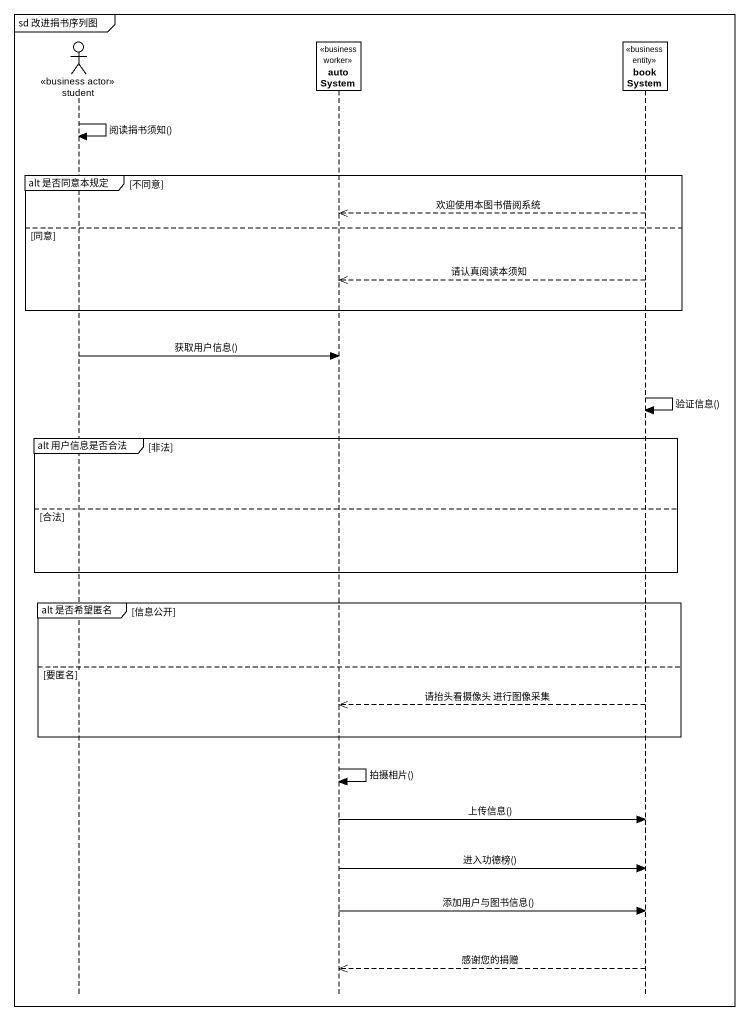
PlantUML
@startuml
mainframe sd 改进捐书序列图
hide footbox
actor student <<business actor>>
participant autoSystem <<business worker>>
participant bookSystem <<business entity>>

student -> student : 阅读捐书须知()
group alt 是否同意本规定 [不同意]
  bookSystem -->> autoSystem : 欢迎使用本图书借阅系统
else 同意
  bookSystem -->> autoSystem : 请认真阅读本须知
end
student -> autoSystem : 获取用户信息()
bookSystem -> bookSystem : 验证信息()
group alt 用户信息是否合法 [非法]
else 合法
end
group alt 是否希望匿名 [信息公开]
else 要匿名
  bookSystem -->> autoSystem : 请抬头看摄像头 进行图像采集
end
autoSystem -> autoSystem : 拍摄相片()
autoSystem -> bookSystem : 上传信息()
autoSystem -> bookSystem : 进入功德榜()
autoSystem -> bookSystem : 添加用户与图书信息()
bookSystem -->> autoSystem : 感谢您的捐赠
@enduml
